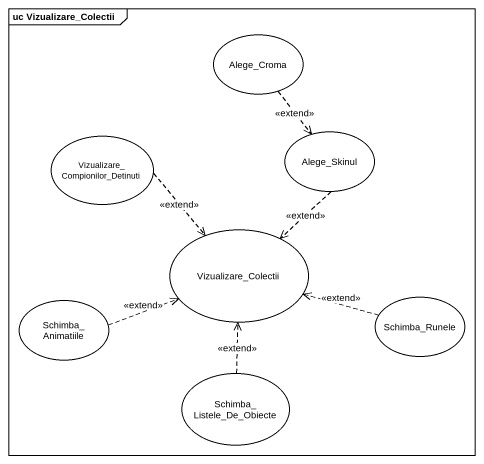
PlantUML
@startuml
mainframe uc Vizualizare_Colectii
usecase Alege_Croma
usecase "Vizualizare_ Compionilor_Detinuti" as Vizualizare_Compionilor
usecase Alege_Skinul
usecase Vizualizare_Colectii
usecase "Schimba_ Animatiile" as Schimba_Animatiile
usecase Schimba_Runele
usecase "Schimba_ Listele_De_Obiecte" as Schimba_Listele_De_Obiecte
Alege_Croma ..> Alege_Skinul : <<extend>>
Vizualizare_Compionilor ..> Vizualizare_Colectii : <<extend>>
Alege_Skinul ..> Vizualizare_Colectii : <<extend>>
Schimba_Animatiile .right.> Vizualizare_Colectii : <<extend>>
Schimba_Runele .left.> Vizualizare_Colectii : <<extend>>
Schimba_Listele_De_Obiecte .up.> Vizualizare_Colectii : <<extend>>
@enduml
